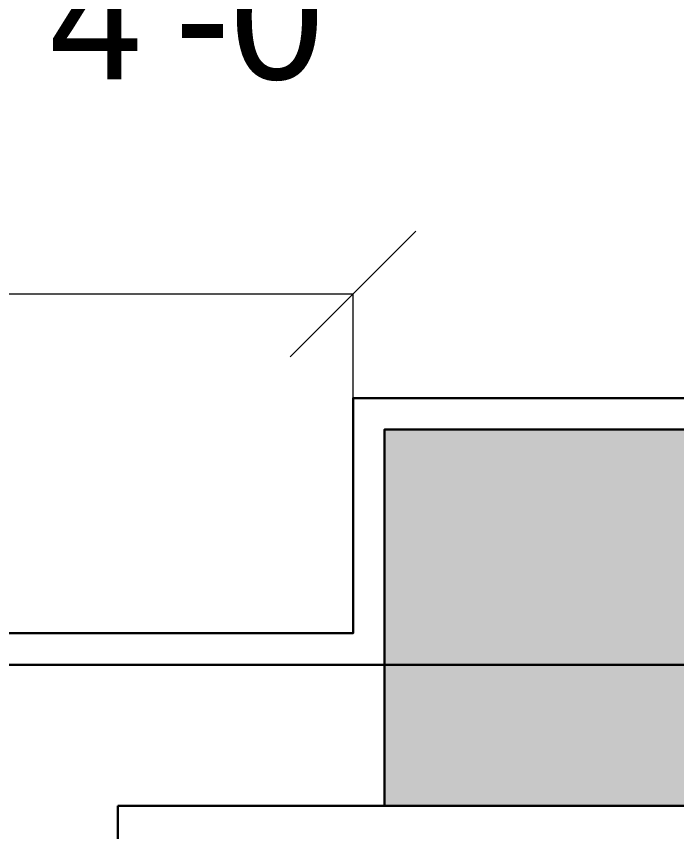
# Model space of a CAD drawing. Header units: inches. Extents: x 50354 to 53215, y -7830 to -6529.
# Drawn here: x 50786.71 to 50807.76, y -6836.38 to -6810.37 of the extents above; entities that cross this region are included whole.
import ezdxf

# ---------------------------------------------------------------- set-up
doc = ezdxf.new("R2010")
doc.units = ezdxf.units.IN
doc.header["$MEASUREMENT"] = 0
doc.header["$PDMODE"] = 2
doc.layers.add('FUNITURE', color=7, linetype='Continuous', lineweight=15, true_color=0x7d7673)
doc.layers.add('SK COLUMN', color=7, linetype='Continuous', lineweight=30)
doc.layers.add('wall', color=7, linetype='Continuous', lineweight=30)
doc.layers.add('TEXT', color=7, linetype='Continuous')
doc.styles.get("Standard").update_dxf_attribs({"font": 'ARLRDBD.TTF', "height": 3})
doc.dimstyles.get("Standard").update_dxf_attribs({"dimtxt": 3, "dimasz": 4, "dimexe": 0, "dimexo": 0, "dimgap": 0, "dimtad": 0, "dimdec": 1, "dimzin": 3, "dimdsep": 46, "dimlunit": 4, "dimtxsty": 'Standard', "dimblk": 'OBLIQUE', "dimcen": 0, "dimclrd": 69, "dimclre": 251, "dimclrt": 7, "dimadec": 0, "dimazin": 0, "dimtfac": 0.65, "dimtdec": 1, "dimtofl": 0, "dimtmove": 0, "dimatfit": 3, "dimldrblk": 'OPEN30', "dimfxl": 1, "dimfrac": 1, "dimtolj": 1, "dimtzin": 0, "dimlwd": 15, "dimlwe": 5, "dimarcsym": 1})

# ---------------------------------------------------------------- blocks, each defined once
blk = doc.blocks.new('_Oblique')
at = {"color": 0, "linetype": 'ByBlock', "lineweight": -2}
blk.add_line((-0.5, -0.5), (0.5, 0.5), dxfattribs=at)
blk = doc.blocks.new('*D170')
at = {"layer": 'Defpoints', "color": 0, "ltscale": 20, "transparency": 16777216}
for p in [(50797.439, -6819.229), (50797.439, -6822.55), (50766.466, -6830.05)]:
    blk.add_point(p, dxfattribs=at)
at = {"layer": 'FUNITURE', "color": 251, "lineweight": 5, "ltscale": 20, "transparency": 16777216}
for p, q in [((50766.466, -6830.05), (50766.466, -6819.229)), ((50797.439, -6822.55), (50797.439, -6819.229))]:
    blk.add_line(p, q, dxfattribs=at)
at = {"layer": 'FUNITURE', "color": 69, "lineweight": 15, "ltscale": 20, "transparency": 16777216}
for p, q in [((50766.466, -6819.229), (50777.561, -6819.229)), ((50797.439, -6819.229), (50786.344, -6819.229))]:
    blk.add_line(p, q, dxfattribs=at)
at = {"layer": 'FUNITURE', "color": 69, "lineweight": 15, "ltscale": 20, "transparency": 16777216, "xscale": 4, "yscale": 4, "zscale": 4, "rotation": 180}
blk.add_blockref('_Oblique', (50766.466, -6819.229), dxfattribs=at)
at = {"layer": 'FUNITURE', "color": 69, "lineweight": 15, "ltscale": 20, "transparency": 16777216, "xscale": 4, "yscale": 4, "zscale": 4}
blk.add_blockref('_Oblique', (50797.439, -6819.229), dxfattribs=at)
at = {"layer": 'FUNITURE', "color": 7, "ltscale": 20, "transparency": 16777216, "insert": (50781.952, -6819.229), "char_height": 3, "attachment_point": 5}
blk.add_mtext('\\A1;2\'-7"', dxfattribs=at)
blk = doc.blocks.new('_Open30')
at = {"color": 0, "linetype": 'ByBlock', "lineweight": -2}
for p, q in [((-1, 0.2679), (0, 0)), ((0, 0), (-1, -0.2679)), ((0, 0), (-1, 0))]:
    blk.add_line(p, q, dxfattribs=at)

msp = doc.modelspace()

# ---------------------------------------------------------------- hatches: boundary and pattern name
at = {"layer": 'SK COLUMN', "lineweight": 30}
h = msp.add_hatch(color=1, dxfattribs=at)
h.dxf.hatch_style = 1
h.paths.add_polyline_path([(50798.43931, -6823.55013), (50798.43931, -6835.55013), (50831.43931, -6835.55013), (50831.43931, -6823.55013)])

# ---------------------------------------------------------------- linework, layer by layer
msp.add_lwpolyline([(50831.43931, -6835.55013), (50831.43931, -6823.55013), (50798.43931, -6823.55013), (50798.43931, -6835.55013)], close=True, dxfattribs=at)
at = {"layer": 'wall', "ltscale": 20}
for p, q in [((50826.93931, -6831.05013), (50747.43931, -6831.05013)), ((50831.43931, -6835.55013), (50789.93931, -6835.55013)), ((50789.93931, -6835.55013), (50789.93931, -6944.05013))]:
    msp.add_line(p, q, dxfattribs=at)
at = {"layer": 'wall', "color": 3}
msp.add_lwpolyline([(50748.43931, -6783.97013), (50826.01931, -6783.97013), (50826.01931, -6822.55013), (50797.43931, -6822.55013), (50797.43931, -6830.05013), (50748.43931, -6830.05013), (50748.43931, -6812.41013)], dxfattribs=at)

# ---------------------------------------------------------------- texts
at = {"layer": 'TEXT', "ltscale": 20, "insert": (50783.43931, -6807.05013), "char_height": 4, "attachment_point": 5}
msp.add_mtext_dynamic_manual_height_columns('\\A1;C.TOI. \\P6\'-7{\\H0.7x;\\S1/2;}" X 4\'-0"', width=30.4303421, gutter_width=1.15, heights=[0], dxfattribs=at)

# ---------------------------------------------------------------- dimensions: what is measured, and where the dimension line sits
at = {"layer": 'FUNITURE', "ltscale": 20}
dim = msp.add_linear_dim(base=(50797.43931, -6819.22883), p1=(50766.46565, -6830.05013), p2=(50797.43931, -6822.55013), dimstyle='Standard', override={"dimtmove": 1}, dxfattribs=at)
dim.commit()
dim.dimension.update_dxf_attribs({"geometry": '*D170', "text_midpoint": (50781.95248, -6819.22883)})

doc.saveas('drawing.dxf')
